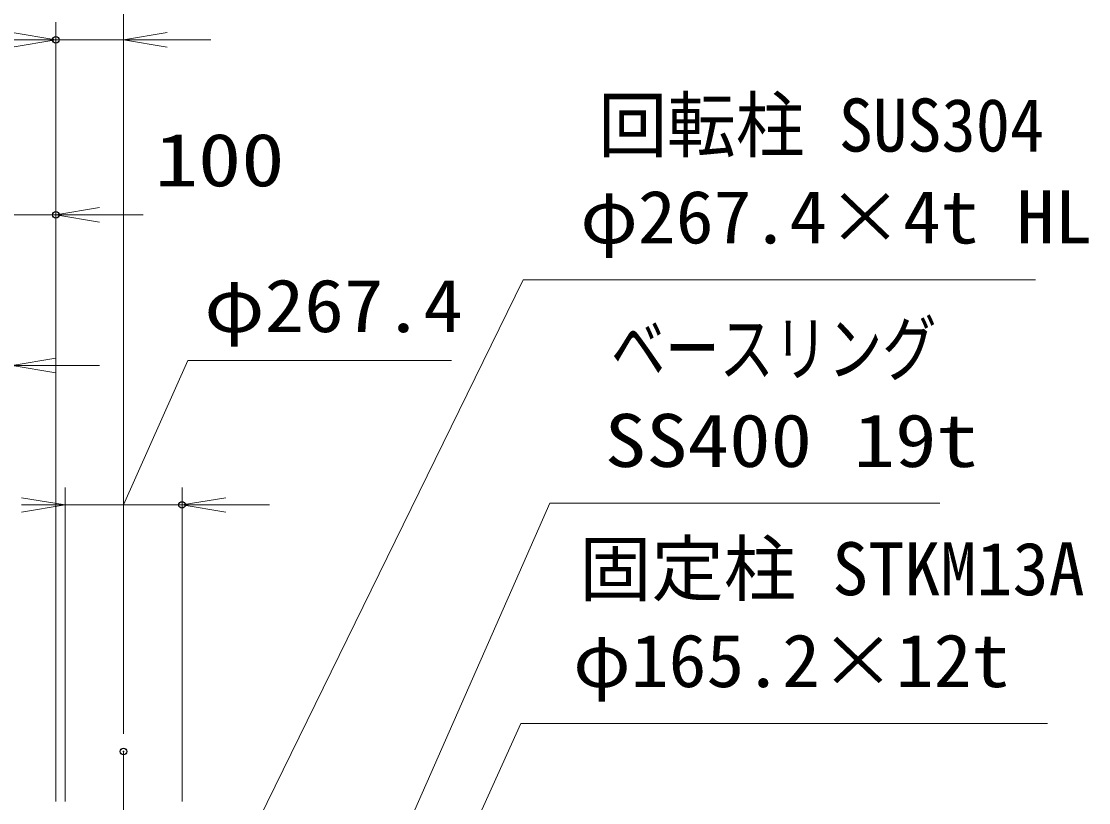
# Model space of a CAD drawing. Units: millimetres at full size. Extents: x -11880 to 11880, y -8400 to 8400.
# Drawn here: x 5395 to 7836, y 1091 to 2877 of the extents above; entities that cross this region are included whole.
import ezdxf
from ezdxf.enums import TextEntityAlignment as Align

# ---------------------------------------------------------------- set-up
doc = ezdxf.new("R2010")
doc.units = ezdxf.units.MM
doc.header["$LTSCALE"] = 30
doc.header["$PDMODE"] = 32
doc.header["$PDSIZE"] = 15
doc.linetypes.add('USER1', pattern=[18, 12, -1.5, 3, -1.5])
for name, color, linetype, lineweight in [('0-3_軸線', 200, 'USER1', 15), ('0-5_寸法線', 4, 'Continuous', 18), ('0-6_0', 7, 'Continuous', 18)]:
    doc.layers.add(name, color=color, linetype=linetype, lineweight=lineweight)
doc.layers.add('0-7_Defpoints', color=7, linetype='Continuous')
doc.styles.add('ＭＳ ゴシック', font='')
doc.styles.get('ＭＳ ゴシック').set_extended_font_data('MS Gothic')

# ---------------------------------------------------------------- blocks, each defined once
blk = doc.blocks.new('_Open')
at = {"layer": '0-6_0', "color": 4}
blk.add_line((-30, 5), (0, 0), dxfattribs=at)
blk.add_lwpolyline([(-30, -5), (0, 0), (-30, 0)], dxfattribs=at)
blk = doc.blocks.new('S300')
at = {"layer": '0-5_寸法線'}
for points in [[(17042563.9, 81136660.5), (17015813.5, 81136660.5), (16987777.3, 81073025.2), (16986567.8, 81070279.9)], [(16987319.8, 81073226.8), (16986567.8, 81070279.9), (16988234.9, 81072823.6)]]:
    blk.add_lwpolyline(points, dxfattribs=at)
at = {"layer": '0-5_寸法線', "color": 254, "style": 'ＭＳ ゴシック'}
for s, width, p in [('ベースリング', 0.75, (17020013.5, 81144361.1)), ('SS400 19t', 1.15, (17019581.5, 81138061.1))]:
    blk.add_text(s, height=3637, dxfattribs=dict(at, width=width)).set_placement(p, align=Align.BOTTOM_LEFT)
blk = doc.blocks.new('S302')
at = {"layer": '0-5_寸法線'}
for points in [[(17049126.7, 81151988.3), (17013995.5, 81151988.3), (16992028.6, 81107182.1), (16990708, 81104488.5)], [(16991579.7, 81107402.2), (16990708, 81104488.5), (16992477.6, 81106962)]]:
    blk.add_lwpolyline(points, dxfattribs=at)
at = {"layer": '0-5_寸法線', "color": 254, "style": 'ＭＳ ゴシック'}
for s, width, p in [('回転柱 SUS304', 0.95, (17019145.9, 81159688.9)), ('φ267.4×4t HL', 1.05, (17017907.5, 81153388.9))]:
    blk.add_text(s, height=3637, dxfattribs=dict(at, width=width)).set_placement(p, align=Align.BOTTOM_LEFT)
blk = doc.blocks.new('S303')
at = {"layer": '0-5_寸法線'}
for points in [[(17049960.6, 81121567.4), (17013821.4, 81121567.4), (16989806.2, 81068437.9), (16988570.5, 81065704.2)], [(16989350.6, 81068643.8), (16988570.5, 81065704.2), (16990261.8, 81068231.9)]]:
    blk.add_lwpolyline(points, dxfattribs=at)
at = {"layer": '0-5_寸法線', "color": 254, "style": 'ＭＳ ゴシック'}
blk.add_text('固定柱 STKM13A', height=3637, dxfattribs=at).set_placement((17017830.4, 81129268), align=Align.BOTTOM_LEFT)
at = {"layer": '0-5_寸法線', "color": 254, "style": 'ＭＳ ゴシック', "width": 1.05}
blk.add_text('φ165.2×12t', height=3637, dxfattribs=at).set_placement((17017416.6, 81122968), align=Align.BOTTOM_LEFT)

msp = doc.modelspace()

# ---------------------------------------------------------------- linework, layer by layer
at = {"layer": '0-3_軸線'}
msp.add_line((5629.01, 1208.54), (5629.01, -1325.5), dxfattribs=at)
at = {"layer": '0-5_寸法線'}
for p, q in [((5629.01, 1248.54), (5629.01, 3218.42)), ((5474.01, 1093.97), (5474.01, 2875.01)), ((5474.01, 1093.97), (5474.01, 2875.01)), ((5629.01, 1248.54), (5629.01, 2875.01)), ((-525.99, 2835.01), (5474.01, 2835.01)), ((5629.01, 2835.01), (5474.01, 2835.01)), ((5729.01, 2835.01), (5829.01, 2835.01)), ((5474.01, 1093.97), (5474.01, 2475.01)), ((5374.01, 2435.01), (5474.01, 2435.01)), ((5574.01, 2435.01), (5674.01, 2435.01)), ((5474.01, 2090.76), (5574.01, 2090.76)), ((5495.31, 1093.97), (5495.31, 1811.78)), ((5762.71, 1093.97), (5762.71, 1811.78)), ((5495.31, 1771.78), (5762.71, 1771.78)), ((5862.71, 1771.78), (5962.71, 1771.78))]:
    msp.add_line(p, q, dxfattribs=at)
msp.add_lwpolyline([(5629.01, 1771.78), (5776.14, 2101.76), (6379.34, 2101.76)], dxfattribs=at)
at = {"layer": '0-7_Defpoints'}
for p in [(5474.01, 2835.01), (5474.01, 2435.01), (5762.71, 1771.78), (5629.01, 1208.54)]:
    msp.add_point(p, dxfattribs=at)

# ---------------------------------------------------------------- block references
at = {"layer": '0-5_寸法線'}
for name, p, xscale, yscale in [('_Open', (5474.01, 2835.01), 3.333333, 3.333333), ('_Open', (5474.01, 2835.01), 3.333333, 3.333333), ('S302', (-560589.92, -2702779.54), 0.03333333, 0.03333333), ('S300', (-560589.92, -2702779.54), 0.03333333, 0.03333333), ('_Open', (5495.31, 1771.78), 3.333333, 3.333333), ('S303', (-560589.92, -2702779.54), 0.03333333, 0.03333333)]:
    msp.add_blockref(name, p, dxfattribs=dict(at, xscale=xscale, yscale=yscale))
at = {"layer": '0-5_寸法線', "xscale": 3.333333, "yscale": 3.333333, "rotation": 180}
for p in [(5629.01, 2835.01), (5474.01, 2435.01), (5374.01, 2090.76), (5762.71, 1771.78)]:
    msp.add_blockref('_Open', p, dxfattribs=at)

# ---------------------------------------------------------------- texts
at = {"layer": '0-5_寸法線', "color": 254, "style": 'ＭＳ ゴシック'}
for s, width, p in [('100', 1.2, (5700.36, 2463.69)), ('φ267.4', 1.1, (5813.74, 2130.45))]:
    msp.add_text(s, height=121.2, dxfattribs=dict(at, width=width)).set_placement(p, align=Align.BOTTOM_LEFT)

doc.saveas('drawing.dxf')
